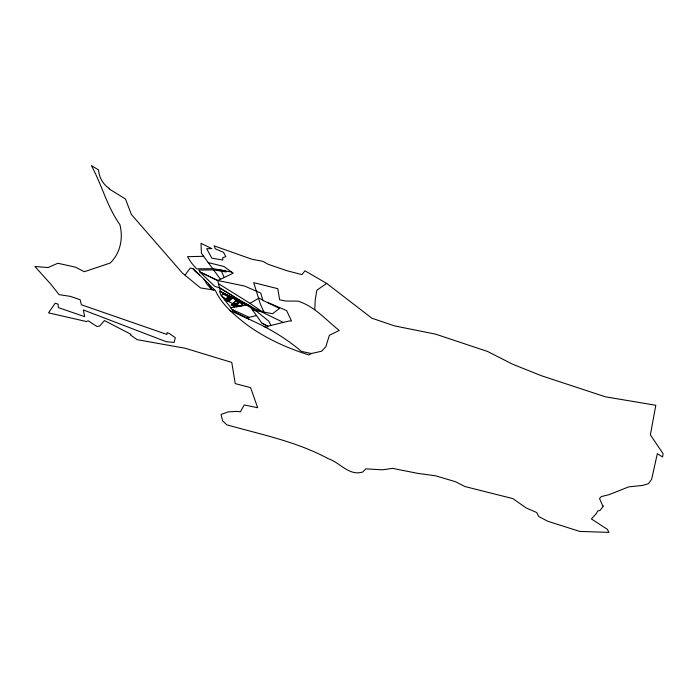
<?xml version="1.0" encoding="UTF-8"?>
<svg xmlns="http://www.w3.org/2000/svg" width="698" height="698" viewBox="0 0 698 698"><rect width="100%" height="100%" fill="white"/><g stroke="black" fill="none" stroke-linecap="round" stroke-linejoin="round"><path stroke-width="1.05" d="M314.798 309.546L315.234 299.8L316.875 290.176L326.699 283.423L371.833 318.192L394.518 325.887L435.726 334.185L487.675 351.504L512.585 364.208L541.412 375.733L605.41 396.813L655.806 405.276L650.379 434.845L663.1 453.691L662.611 457.015L657.341 453.665L651.644 479.334L648.329 483.784L642.509 485.415L628.662 486.881L609.014 494.681L601.423 496.54L599.503 498.538L602.836 505.989L603.421 505.98L600.14 510.369L597.741 510.988L596.232 513.676L591.389 518.937L607.347 529.328L608.97 532.373L579.706 531.422L547.651 521.197L538.716 516.52L536.71 512.533L526.074 507.891L512.864 498.608L464.763 486.497L455.576 481.742L435.316 475.739L417.718 473.375L392.573 468.358L382.434 469.824L365.874 468.855L362.576 472.075C348.921 476.176 340.039 462.547 328.191 458.656C296.667 441.555 261 434.514 226.798 424.803L222.601 420.781L221.048 414.472L228.22 411.872L236.744 411.384L240.374 411.803L244.239 404.962L257.675 407.728L250.599 387.652L235.235 383.621L231.771 362.428L185.302 348.285L137.131 339.664L130.282 334.927L131.058 334.351L104.43 320.574L99.631 326.079L96.891 326.446L88.184 320.801L86.395 321.534L48.528 312.861L55.221 303.194L58.17 304.206L58.292 307.582L84.694 316.674L83.332 309.938L166.203 341.697L174.107 342.43L175.311 337.666L169.265 333.478L167.127 332.658L166.935 334.438L81.422 304.79L80.113 299.704L70.289 296.362L59.068 294.652L50.989 284.365L34.9 266.488L48.083 267.552L57.847 263.259L75.297 267.116L84.336 271.723L110.066 263.085C120.396 253.444 123.433 238.009 119.855 224.555C107.073 206.669 101.864 184.857 91.394 165.627L98.558 169.893C99.107 177.379 102.972 184.473 109.412 188.495L109.01 188.87L125.474 198.991L131.311 214.382L182.492 273.162L200.535 287.925L215.307 290.272C221.563 304.459 234.327 314.946 246.35 324.334C265.109 338.164 286.704 347.988 308.9 354.933L311.317 353.52L321.612 351.216L325.809 346.81L329.36 335.31L339.228 330.451C326.001 319.963 314.824 306.527 298.037 301.126L285.805 301.03L279.619 299.817L277.813 288.684L253.74 282.655L260.232 303.761L263.975 312.128L272.543 313.742L279.488 308.403L262.876 300.349L260.764 293.073L244.431 285.997L217.697 280.5L199.715 271.862L214.6 286.224L219.53 287.916L220.463 291.284L253.993 309.197L268.774 321.132L270.937 325.434M185.101 275.003L190.161 268.119L193.11 268.634L208.292 283.458L212.096 289.766M227.26 300.777L228.159 299.922L223.343 297.418M231.029 297.191L230.366 297.819L222.906 293.945M263.512 311.352L261.715 311.334L250.006 303.325L218.465 283.667L217.697 280.5L200.125 272.054L198.729 270.065L213.553 269.899L220.507 279.279L233.254 273.162L223.918 266.479L208.196 262.57L201.408 253.191L201.015 243.323L211.913 248.654L206.669 248.68L211.843 258.199L222.837 259.996L222.688 257.693L225.864 256.637L223.526 252.318L215.35 248.863L214.077 245.844L251.917 259.255L262.919 261.331L268.207 264.324L287.306 270.824L301.937 274.611L304.965 270.833L326.699 283.423M250.006 303.325L258.958 298.116L262.78 300.009M229.563 310.374L249.116 319.3L247.406 317.764L256.463 315.557M217.697 280.5L220.507 279.279M233.132 309.921L232.451 310.139L236.631 312.913L246.83 317.904L249.203 317.32L231.78 309.301L230.628 307.844L246.682 304.921L219.512 291.188L220.9 295.123L230.898 307.792M267.543 326.298L289.208 320.967L291.511 321.063L286.642 310.627L267.613 302.4M236.421 306.788L246.682 304.921M247.31 304.808L248.13 304.66L252.039 307.242L283.309 322.397M203.659 256.279L187.483 256.698L191.226 262.605L196.548 268.861L212.785 268.678L208.196 262.57M212.663 268.573L225.794 270.999L226.117 271.976L213.553 269.899M225.916 271.313L216.415 269.48L231.605 272.011M256.07 310.697L252.545 310.043L263.975 312.128L263.565 311.439M311.317 353.52L301.449 351.417C285.796 338.059 267.892 327.58 249.116 319.3M264.036 326.516L266.645 327.571L267.7 326.385L261.785 323.008L250.224 306.745L219.451 287.611L218.465 283.667M241.482 301.379L248.13 304.66M245.705 303.979L252.039 307.242M227.12 297.941L230.514 299.704M226.431 298.596L229.825 300.358M233.891 302.47L237.276 304.223M233.586 302.731L239.37 305.733M225.751 299.25L229.136 301.013M233.202 303.115L236.578 304.869M232.504 303.761L235.88 305.515M231.815 304.407L235.191 306.16M228.499 296.615L231.902 298.386M235.985 300.506L239.37 302.269M235.811 300.646L242.564 304.154M227.81 297.278L231.213 299.049M235.287 301.161L238.672 302.923M261.785 323.008L267.91 326.202M244.23 303.072L219.53 287.916M199.576 274.968L194.812 271.025L192.788 268.477M208.693 284.156L214.103 289.373L213.413 289.635L213.824 290.036M211.398 289.077L207.114 284.461L204.034 279.331M221.231 270.667L224.215 277.525M223.561 293.308L221.598 295.21L225.096 299.651L237.495 306.082L241.22 305.401L243.244 303.534L223.561 293.308M229.188 295.961L225.061 299.904L228.447 301.658L232.6 297.732L229.188 295.961M236.683 299.852L231.125 305.052L234.493 306.797L240.077 301.615L236.683 299.852"/></g></svg>
